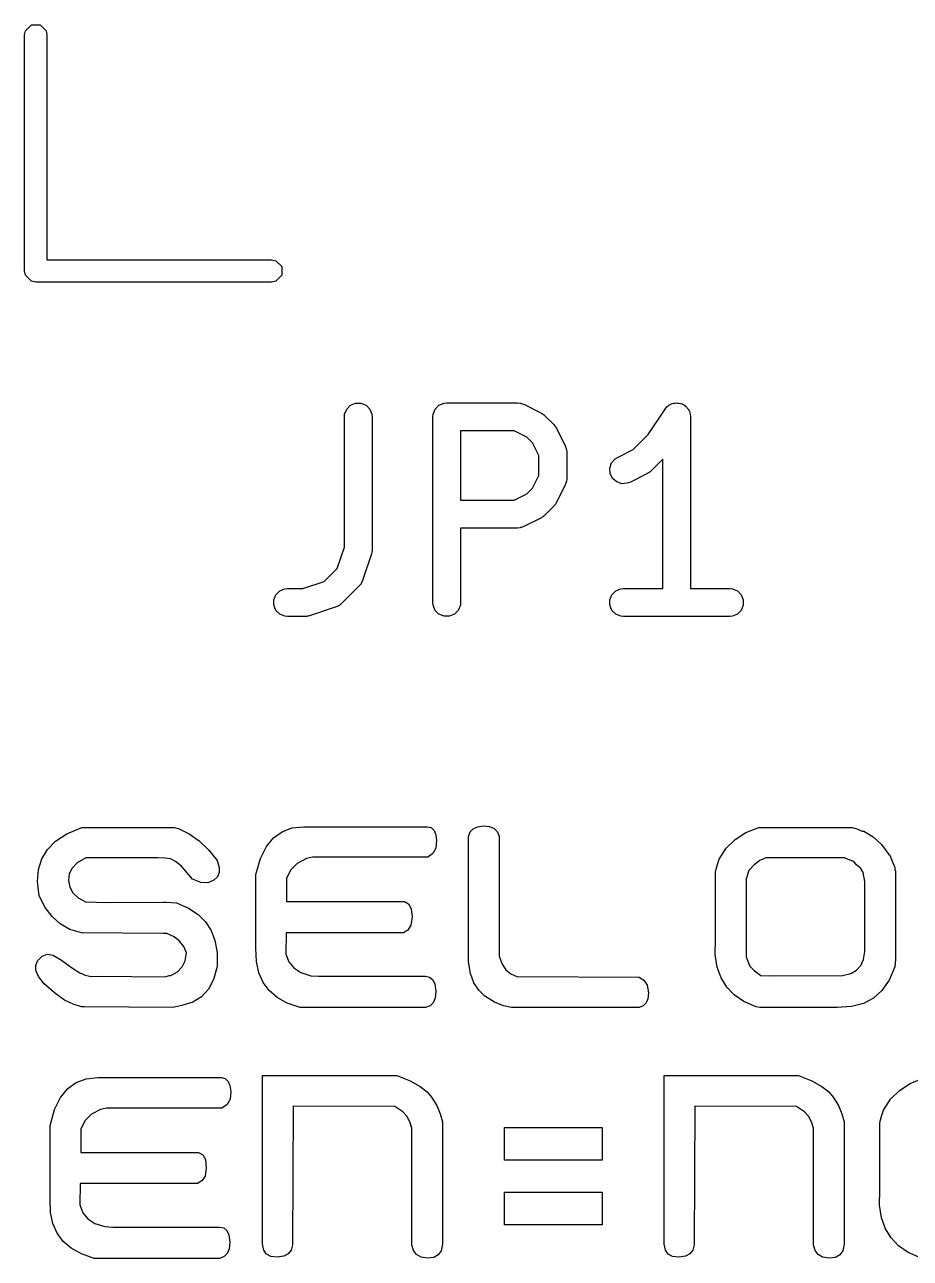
# Model space of a CAD drawing. Header units: inches. Extents: x 2.93 to 6.73, y -4.05 to -2.01.
# Drawn here: x 3.1799 to 3.3677, y -2.6687 to -2.4073 of the extents above; entities that cross this region are included whole.
import ezdxf

# ---------------------------------------------------------------- set-up
doc = ezdxf.new("R2010")
doc.units = ezdxf.units.IN
doc.header["$MEASUREMENT"] = 0
doc.layers.add('BLACK', color=7, linetype='CONTINUOUS')

msp = doc.modelspace()

# ---------------------------------------------------------------- linework, layer by layer
at = {"layer": 'BLACK', "linetype": 'CONTINUOUS'}
for p, q in [((3.1801, -2.40854), (3.18138, -2.40727)), ((3.18138, -2.40727), (3.18319, -2.40727)), ((3.18319, -2.40727), (3.18447, -2.40854)), ((3.17992, -2.40945), (3.1801, -2.40854)), ((3.17992, -2.45945), (3.17992, -2.40945)), ((3.18447, -2.40854), (3.18465, -2.40945)), ((3.18465, -2.40945), (3.18465, -2.45709)), ((3.1801, -2.46035), (3.17992, -2.45945)), ((3.18465, -2.45709), (3.23228, -2.45709)), ((3.23228, -2.45709), (3.23319, -2.45727)), ((3.23319, -2.45727), (3.23447, -2.45854)), ((3.23447, -2.45854), (3.23447, -2.46035)), ((3.18138, -2.46163), (3.1801, -2.46035)), ((3.18228, -2.46181), (3.18138, -2.46163)), ((3.23228, -2.46181), (3.18228, -2.46181)), ((3.23319, -2.46163), (3.23228, -2.46181)), ((3.23447, -2.46035), (3.23319, -2.46163)), ((3.2482, -2.48871), (3.24902, -2.48789)), ((3.24902, -2.48789), (3.25008, -2.48745)), ((3.25008, -2.48745), (3.25123, -2.48745)), ((3.25123, -2.48745), (3.2523, -2.48789)), ((3.2523, -2.48789), (3.25311, -2.48871)), ((3.26695, -2.48871), (3.26776, -2.48789)), ((3.26776, -2.48789), (3.26883, -2.48745)), ((3.26883, -2.48745), (3.2694, -2.48739)), ((3.2694, -2.48739), (3.2844, -2.48739)), ((3.2844, -2.48739), (3.28498, -2.48745)), ((3.28498, -2.48745), (3.28508, -2.48749)), ((3.28508, -2.48749), (3.28518, -2.4875)), ((3.28518, -2.4875), (3.28572, -2.48771)), ((3.28572, -2.48771), (3.28947, -2.48958)), ((3.31569, -2.4887), (3.31606, -2.48826)), ((3.31606, -2.48826), (3.3163, -2.4881)), ((3.3163, -2.4881), (3.31651, -2.48789)), ((3.31651, -2.48789), (3.31677, -2.48778)), ((3.31677, -2.48778), (3.31701, -2.48762)), ((3.31701, -2.48762), (3.3173, -2.48756)), ((3.3173, -2.48756), (3.31757, -2.48745)), ((3.31757, -2.48745), (3.31786, -2.48745)), ((3.31786, -2.48745), (3.31814, -2.48739)), ((3.31814, -2.48739), (3.31843, -2.48745)), ((3.31843, -2.48745), (3.31872, -2.48745)), ((3.31872, -2.48745), (3.31899, -2.48756)), ((3.31899, -2.48756), (3.31927, -2.48762)), ((3.31927, -2.48762), (3.31952, -2.48778)), ((3.31952, -2.48778), (3.31979, -2.48789)), ((3.31979, -2.48789), (3.31999, -2.4881)), ((3.31999, -2.4881), (3.32023, -2.48826)), ((3.32023, -2.48826), (3.3204, -2.4885)), ((3.2477, -2.49035), (3.24776, -2.48977)), ((3.2477, -2.51799), (3.2477, -2.49035)), ((3.24776, -2.48977), (3.2482, -2.48871)), ((3.25311, -2.48871), (3.25355, -2.48977)), ((3.25355, -2.48977), (3.25361, -2.49035)), ((3.25361, -2.49035), (3.25361, -2.51847)), ((3.26645, -2.49035), (3.26651, -2.48977)), ((3.26645, -2.52972), (3.26645, -2.49035)), ((3.26651, -2.48977), (3.26695, -2.48871)), ((3.28947, -2.48958), (3.28972, -2.48974)), ((3.28972, -2.48974), (3.28979, -2.48977)), ((3.28979, -2.48977), (3.28987, -2.48983)), ((3.28987, -2.48983), (3.28996, -2.48989)), ((3.28996, -2.48989), (3.29001, -2.48995)), ((3.29001, -2.48995), (3.29024, -2.49013)), ((3.29024, -2.49013), (3.29211, -2.49201)), ((3.3121, -2.49409), (3.31569, -2.48871)), ((3.31569, -2.48871), (3.31569, -2.4887)), ((3.31569, -2.48871), (3.31569, -2.48871)), ((3.31569, -2.48871), (3.31569, -2.48871)), ((3.3204, -2.4885), (3.3206, -2.48871)), ((3.3206, -2.48871), (3.32071, -2.48897)), ((3.32071, -2.48897), (3.32087, -2.48921)), ((3.32087, -2.48921), (3.32093, -2.4895)), ((3.32093, -2.4895), (3.32104, -2.48977)), ((3.32104, -2.48977), (3.3211, -2.49034)), ((3.3211, -2.49034), (3.3211, -2.49034)), ((3.3211, -2.49034), (3.3211, -2.49035)), ((3.3211, -2.49035), (3.3211, -2.49035)), ((3.3211, -2.49035), (3.3211, -2.52676)), ((3.2837, -2.4933), (3.27236, -2.4933)), ((3.27236, -2.4933), (3.27236, -2.50802)), ((3.2864, -2.49465), (3.2837, -2.4933)), ((3.29211, -2.49201), (3.2923, -2.49224)), ((3.2923, -2.49224), (3.29236, -2.49229)), ((3.29236, -2.49229), (3.29241, -2.49238)), ((3.29241, -2.49238), (3.29248, -2.49246)), ((3.29248, -2.49246), (3.29251, -2.49253)), ((3.29251, -2.49253), (3.29267, -2.49278)), ((3.29267, -2.49278), (3.29454, -2.49653)), ((3.2876, -2.49585), (3.2864, -2.49465)), ((3.28895, -2.49854), (3.2876, -2.49585)), ((3.3089, -2.49729), (3.3121, -2.49409)), ((3.28895, -2.50277), (3.28895, -2.49854)), ((3.29454, -2.49653), (3.29475, -2.49707)), ((3.29475, -2.49707), (3.29476, -2.49717)), ((3.29476, -2.49717), (3.2948, -2.49727)), ((3.2948, -2.49727), (3.29485, -2.49785)), ((3.29485, -2.49785), (3.29485, -2.50347)), ((3.30558, -2.49895), (3.3089, -2.49729)), ((3.30397, -2.50123), (3.30433, -2.50013)), ((3.30405, -2.50238), (3.30397, -2.50123)), ((3.30433, -2.50013), (3.30509, -2.49926)), ((3.30509, -2.49926), (3.30558, -2.49895)), ((3.31519, -2.49935), (3.31274, -2.50181)), ((3.31519, -2.52676), (3.31519, -2.49935)), ((3.2876, -2.50547), (3.28895, -2.50277)), ((3.2948, -2.50405), (3.29476, -2.50414)), ((3.29485, -2.50347), (3.2948, -2.50405)), ((3.30457, -2.50341), (3.30405, -2.50238)), ((3.30544, -2.50416), (3.30457, -2.50341)), ((3.31197, -2.50236), (3.30822, -2.50424)), ((3.31222, -2.50221), (3.31197, -2.50236)), ((3.31229, -2.50218), (3.31222, -2.50221)), ((3.31237, -2.50211), (3.31229, -2.50218)), ((3.31246, -2.50205), (3.31237, -2.50211)), ((3.31251, -2.50199), (3.31246, -2.50205)), ((3.31274, -2.50181), (3.31251, -2.50199)), ((3.2837, -2.50802), (3.2864, -2.50667)), ((3.2864, -2.50667), (3.2876, -2.50547)), ((3.29454, -2.50479), (3.29267, -2.50854)), ((3.29475, -2.50425), (3.29454, -2.50479)), ((3.29476, -2.50414), (3.29475, -2.50425)), ((3.30653, -2.50453), (3.30544, -2.50416)), ((3.30768, -2.50444), (3.30653, -2.50453)), ((3.30822, -2.50424), (3.30768, -2.50444)), ((3.27236, -2.50802), (3.2837, -2.50802)), ((3.29211, -2.50931), (3.29024, -2.51118)), ((3.2923, -2.50908), (3.29211, -2.50931)), ((3.29236, -2.50903), (3.2923, -2.50908)), ((3.29241, -2.50894), (3.29236, -2.50903)), ((3.29248, -2.50886), (3.29241, -2.50894)), ((3.29251, -2.50879), (3.29248, -2.50886)), ((3.29267, -2.50854), (3.29251, -2.50879)), ((3.28947, -2.51174), (3.28572, -2.51361)), ((3.28972, -2.51158), (3.28947, -2.51174)), ((3.28979, -2.51155), (3.28972, -2.51158)), ((3.28987, -2.51148), (3.28979, -2.51155)), ((3.28996, -2.51143), (3.28987, -2.51148)), ((3.29001, -2.51137), (3.28996, -2.51143)), ((3.29024, -2.51118), (3.29001, -2.51137)), ((3.2844, -2.51392), (3.27236, -2.51392)), ((3.27236, -2.51392), (3.27236, -2.52972)), ((3.28498, -2.51387), (3.2844, -2.51392)), ((3.28508, -2.51382), (3.28498, -2.51387)), ((3.28518, -2.51382), (3.28508, -2.51382)), ((3.28572, -2.51361), (3.28518, -2.51382)), ((3.2462, -2.5225), (3.2477, -2.51799)), ((3.25346, -2.5194), (3.25158, -2.52503)), ((3.25352, -2.51912), (3.25346, -2.5194)), ((3.25355, -2.51904), (3.25352, -2.51912)), ((3.25356, -2.51894), (3.25355, -2.51904)), ((3.25359, -2.51884), (3.25356, -2.51894)), ((3.25361, -2.51847), (3.25358, -2.51876)), ((3.25358, -2.51876), (3.25359, -2.51884)), ((3.24344, -2.52526), (3.2462, -2.5225)), ((3.25158, -2.52503), (3.25135, -2.52556)), ((3.2332, -2.52808), (3.23402, -2.52726)), ((3.23402, -2.52726), (3.23508, -2.52682)), ((3.23508, -2.52682), (3.23566, -2.52676)), ((3.23566, -2.52676), (3.23893, -2.52676)), ((3.23893, -2.52676), (3.24344, -2.52526)), ((3.25087, -2.52618), (3.24712, -2.52993)), ((3.25124, -2.52573), (3.25087, -2.52618)), ((3.25128, -2.52564), (3.25124, -2.52573)), ((3.25135, -2.52556), (3.25128, -2.52564)), ((3.30444, -2.52808), (3.30526, -2.52726)), ((3.30526, -2.52726), (3.30632, -2.52682)), ((3.30632, -2.52682), (3.3069, -2.52676)), ((3.3069, -2.52676), (3.31519, -2.52676)), ((3.3211, -2.52676), (3.3294, -2.52676)), ((3.3294, -2.52676), (3.32997, -2.52682)), ((3.32997, -2.52682), (3.33104, -2.52726)), ((3.33104, -2.52726), (3.33185, -2.52808)), ((3.23276, -2.52914), (3.2332, -2.52808)), ((3.23276, -2.53029), (3.23276, -2.52914)), ((3.24712, -2.52993), (3.24667, -2.5303)), ((3.26651, -2.53029), (3.26645, -2.52972)), ((3.27236, -2.52972), (3.2723, -2.53029)), ((3.304, -2.52914), (3.30444, -2.52808)), ((3.304, -2.53029), (3.304, -2.52914)), ((3.33185, -2.52808), (3.33229, -2.52914)), ((3.33229, -2.52914), (3.33229, -2.53029)), ((3.2332, -2.53136), (3.23276, -2.53029)), ((3.23402, -2.53217), (3.2332, -2.53136)), ((3.23508, -2.53261), (3.23402, -2.53217)), ((3.23566, -2.53267), (3.23508, -2.53261)), ((3.23941, -2.53267), (3.23566, -2.53267)), ((3.2397, -2.53264), (3.23941, -2.53267)), ((3.23978, -2.53265), (3.2397, -2.53264)), ((3.23988, -2.53262), (3.23978, -2.53265)), ((3.23998, -2.53261), (3.23988, -2.53262)), ((3.24006, -2.53258), (3.23998, -2.53261)), ((3.24034, -2.53252), (3.24006, -2.53258)), ((3.24597, -2.53064), (3.24034, -2.53252)), ((3.24649, -2.53041), (3.24597, -2.53064)), ((3.24657, -2.53034), (3.24649, -2.53041)), ((3.24667, -2.5303), (3.24657, -2.53034)), ((3.26695, -2.53136), (3.26651, -2.53029)), ((3.26776, -2.53217), (3.26695, -2.53136)), ((3.26883, -2.53261), (3.26776, -2.53217)), ((3.26998, -2.53261), (3.26883, -2.53261)), ((3.27104, -2.53217), (3.26998, -2.53261)), ((3.27186, -2.53136), (3.27104, -2.53217)), ((3.2723, -2.53029), (3.27186, -2.53136)), ((3.30444, -2.53136), (3.304, -2.53029)), ((3.30526, -2.53217), (3.30444, -2.53136)), ((3.30632, -2.53261), (3.30526, -2.53217)), ((3.3069, -2.53267), (3.30632, -2.53261)), ((3.3294, -2.53267), (3.3069, -2.53267)), ((3.32997, -2.53261), (3.3294, -2.53267)), ((3.33104, -2.53217), (3.32997, -2.53261)), ((3.33185, -2.53136), (3.33104, -2.53217)), ((3.33229, -2.53029), (3.33185, -2.53136)), ((3.2366, -2.57747), (3.2391, -2.5772)), ((3.2391, -2.5772), (3.26529, -2.5772)), ((3.26529, -2.5772), (3.26611, -2.5774)), ((3.27503, -2.57763), (3.27593, -2.5772)), ((3.27593, -2.5772), (3.27722, -2.57704)), ((3.27722, -2.57704), (3.27851, -2.57718)), ((3.27851, -2.57718), (3.27944, -2.57758)), ((3.18648, -2.58025), (3.18887, -2.57869)), ((3.18887, -2.57869), (3.19206, -2.57735)), ((3.19206, -2.57735), (3.19339, -2.57735)), ((3.19339, -2.57735), (3.19372, -2.57735)), ((3.19372, -2.57735), (3.21014, -2.57735)), ((3.21014, -2.57735), (3.21047, -2.57735)), ((3.21047, -2.57735), (3.2108, -2.57735)), ((3.2108, -2.57735), (3.21169, -2.57735)), ((3.21169, -2.57735), (3.21257, -2.57757)), ((3.21257, -2.57757), (3.21483, -2.57871)), ((3.21483, -2.57871), (3.21694, -2.5802)), ((3.23118, -2.58141), (3.23271, -2.57955)), ((3.23271, -2.57955), (3.2345, -2.57826)), ((3.2345, -2.57826), (3.2366, -2.57747)), ((3.26611, -2.5774), (3.26672, -2.57802)), ((3.26672, -2.57802), (3.26709, -2.57892)), ((3.26709, -2.57892), (3.26727, -2.58016)), ((3.27402, -2.57925), (3.2744, -2.57829)), ((3.27402, -2.60581), (3.27402, -2.57925)), ((3.2744, -2.57829), (3.27503, -2.57763)), ((3.27944, -2.57758), (3.2801, -2.57824)), ((3.2801, -2.57824), (3.28053, -2.5792)), ((3.28053, -2.5792), (3.28053, -2.60463)), ((3.32866, -2.58178), (3.33053, -2.57992)), ((3.33053, -2.57992), (3.3328, -2.57844)), ((3.3328, -2.57844), (3.33555, -2.57735)), ((3.33555, -2.57735), (3.33687, -2.57735)), ((3.33687, -2.57735), (3.3372, -2.57735)), ((3.3372, -2.57735), (3.35165, -2.57735)), ((3.35165, -2.57735), (3.35231, -2.57735)), ((3.35231, -2.57735), (3.35451, -2.57735)), ((3.35451, -2.57735), (3.35539, -2.57735)), ((3.35539, -2.57735), (3.35636, -2.57766)), ((3.35636, -2.57766), (3.35749, -2.57812)), ((3.35749, -2.57812), (3.35782, -2.57812)), ((3.35782, -2.57812), (3.3598, -2.57937)), ((3.3598, -2.57937), (3.36156, -2.581)), ((3.18353, -2.58399), (3.18473, -2.58202)), ((3.18473, -2.58202), (3.18648, -2.58025)), ((3.21694, -2.5802), (3.2189, -2.58207)), ((3.2189, -2.58207), (3.22073, -2.58437)), ((3.22992, -2.58395), (3.23118, -2.58141)), ((3.26711, -2.58178), (3.26649, -2.5829)), ((3.26727, -2.58016), (3.26711, -2.58178)), ((3.32717, -2.58408), (3.32866, -2.58178)), ((3.36156, -2.581), (3.36311, -2.58309)), ((3.18283, -2.58624), (3.18353, -2.58399)), ((3.19108, -2.58485), (3.18996, -2.58598)), ((3.19289, -2.58381), (3.19108, -2.58485)), ((3.20816, -2.58381), (3.19289, -2.58381)), ((3.20967, -2.58384), (3.20816, -2.58381)), ((3.21091, -2.58404), (3.20967, -2.58384)), ((3.21191, -2.58459), (3.21091, -2.58404)), ((3.21317, -2.58558), (3.21191, -2.58459)), ((3.22073, -2.58437), (3.22116, -2.58583)), ((3.22896, -2.58736), (3.22992, -2.58395)), ((3.23773, -2.58497), (3.23636, -2.58635)), ((3.23965, -2.58394), (3.23773, -2.58497)), ((3.24092, -2.58366), (3.23965, -2.58394)), ((3.26539, -2.58366), (3.24092, -2.58366)), ((3.26649, -2.5829), (3.26539, -2.58366)), ((3.32684, -2.58518), (3.32717, -2.58408)), ((3.33578, -2.58439), (3.33458, -2.58526)), ((3.33709, -2.58381), (3.33578, -2.58439)), ((3.35209, -2.58381), (3.33709, -2.58381)), ((3.35297, -2.58381), (3.35209, -2.58381)), ((3.35374, -2.58381), (3.35297, -2.58381)), ((3.35396, -2.58392), (3.35374, -2.58381)), ((3.35572, -2.58459), (3.35396, -2.58392)), ((3.35628, -2.58525), (3.35572, -2.58459)), ((3.36311, -2.58309), (3.36333, -2.5832)), ((3.36333, -2.5832), (3.36388, -2.58452)), ((3.36388, -2.58452), (3.36399, -2.58485)), ((3.36399, -2.58485), (3.36432, -2.58562)), ((3.18264, -2.58883), (3.18283, -2.58624)), ((3.18935, -2.58722), (3.1892, -2.58862)), ((3.18996, -2.58598), (3.18935, -2.58722)), ((3.21554, -2.58833), (3.21317, -2.58558)), ((3.22115, -2.58694), (3.22079, -2.58783)), ((3.22116, -2.58583), (3.22115, -2.58694)), ((3.22896, -2.60292), (3.22896, -2.58736)), ((3.23636, -2.58635), (3.23547, -2.58813)), ((3.3264, -2.58684), (3.32651, -2.58617)), ((3.3264, -2.58824), (3.3264, -2.58684)), ((3.32651, -2.58617), (3.32684, -2.58518)), ((3.33345, -2.58647), (3.3329, -2.58824)), ((3.33458, -2.58526), (3.33345, -2.58647)), ((3.35719, -2.58609), (3.35628, -2.58525)), ((3.35771, -2.58692), (3.35719, -2.58609)), ((3.35804, -2.5888), (3.35771, -2.58692)), ((3.36432, -2.58562), (3.36443, -2.58595)), ((3.36443, -2.58595), (3.36443, -2.58629)), ((3.36443, -2.58629), (3.36454, -2.58661)), ((3.36454, -2.58661), (3.36454, -2.60536)), ((3.18302, -2.59186), (3.18264, -2.58883)), ((3.1892, -2.58862), (3.1895, -2.59004)), ((3.1895, -2.59004), (3.19017, -2.59123)), ((3.21729, -2.58904), (3.21554, -2.58833)), ((3.21876, -2.58908), (3.21729, -2.58904)), ((3.22006, -2.58855), (3.21876, -2.58908)), ((3.22079, -2.58783), (3.22006, -2.58855)), ((3.23547, -2.58813), (3.23547, -2.59305)), ((3.3264, -2.60106), (3.3264, -2.58824)), ((3.3329, -2.58824), (3.3329, -2.58957)), ((3.3329, -2.58957), (3.3329, -2.60475)), ((3.35804, -2.60364), (3.35804, -2.5888)), ((3.18424, -2.59429), (3.18302, -2.59186)), ((3.19017, -2.59123), (3.19125, -2.59224)), ((3.19125, -2.59224), (3.19283, -2.59309)), ((3.18572, -2.59625), (3.18424, -2.59429)), ((3.19283, -2.59309), (3.19746, -2.59323)), ((3.19746, -2.59323), (3.20926, -2.5932)), ((3.20926, -2.5932), (3.20959, -2.5932)), ((3.20959, -2.5932), (3.20992, -2.5932)), ((3.20992, -2.5932), (3.21213, -2.59335)), ((3.21213, -2.59335), (3.21466, -2.59444)), ((3.21466, -2.59444), (3.21668, -2.59578)), ((3.23547, -2.59305), (3.26043, -2.59305)), ((3.26043, -2.59305), (3.26132, -2.59357)), ((3.26132, -2.59357), (3.26189, -2.59459)), ((3.26189, -2.59459), (3.26209, -2.59635)), ((3.18747, -2.59781), (3.18572, -2.59625)), ((3.18953, -2.599), (3.18747, -2.59781)), ((3.21668, -2.59578), (3.21826, -2.59735)), ((3.21826, -2.59735), (3.21945, -2.59919)), ((3.26181, -2.5981), (3.26118, -2.59912)), ((3.26209, -2.59635), (3.26181, -2.5981)), ((3.18997, -2.59911), (3.18953, -2.599)), ((3.19195, -2.59966), (3.18997, -2.59911)), ((3.20926, -2.59982), (3.19195, -2.59966)), ((3.21003, -2.59982), (3.20926, -2.59982)), ((3.21159, -2.60056), (3.21003, -2.59982)), ((3.21277, -2.60149), (3.21159, -2.60056)), ((3.21945, -2.59919), (3.22027, -2.60133)), ((3.23536, -2.59966), (3.2353, -2.6042)), ((3.26021, -2.59966), (3.23536, -2.59966)), ((3.26118, -2.59912), (3.26021, -2.59966)), ((3.21364, -2.60261), (3.21277, -2.60149)), ((3.21422, -2.60395), (3.21364, -2.60261)), ((3.22027, -2.60133), (3.22071, -2.60384)), ((3.22906, -2.60577), (3.22896, -2.60292)), ((3.32635, -2.60426), (3.3264, -2.60106)), ((3.18226, -2.60662), (3.18264, -2.60564)), ((3.18264, -2.60564), (3.18361, -2.6046)), ((3.18361, -2.6046), (3.18468, -2.60423)), ((3.18468, -2.60423), (3.18599, -2.60445)), ((3.18599, -2.60445), (3.18771, -2.60548)), ((3.18771, -2.60548), (3.18987, -2.60707)), ((3.2133, -2.60693), (3.21394, -2.60562)), ((3.21394, -2.60562), (3.21422, -2.60395)), ((3.22071, -2.60384), (3.22073, -2.6068)), ((3.22958, -2.60816), (3.22906, -2.60577)), ((3.2353, -2.6042), (3.23593, -2.60585)), ((3.23593, -2.60585), (3.23697, -2.60713)), ((3.27442, -2.60832), (3.27402, -2.60581)), ((3.28053, -2.60463), (3.28113, -2.60631)), ((3.32675, -2.60695), (3.32635, -2.60426)), ((3.3329, -2.60475), (3.33321, -2.60569)), ((3.33321, -2.60569), (3.33368, -2.60675)), ((3.3572, -2.6066), (3.35778, -2.60532)), ((3.35778, -2.60532), (3.35804, -2.60364)), ((3.36454, -2.60536), (3.36443, -2.60691)), ((3.1823, -2.6077), (3.18226, -2.60662)), ((3.18283, -2.60895), (3.1823, -2.6077)), ((3.18987, -2.60707), (3.19159, -2.60818)), ((3.19159, -2.60818), (3.19275, -2.60869)), ((3.21091, -2.60874), (3.21231, -2.60796)), ((3.21231, -2.60796), (3.2133, -2.60693)), ((3.22073, -2.6068), (3.21998, -2.60955)), ((3.23049, -2.61019), (3.22958, -2.60816)), ((3.23697, -2.60713), (3.23848, -2.60811)), ((3.23848, -2.60811), (3.24059, -2.60878)), ((3.27515, -2.6103), (3.27442, -2.60832)), ((3.28113, -2.60631), (3.28196, -2.60753)), ((3.28196, -2.60753), (3.28299, -2.60839)), ((3.28299, -2.60839), (3.28427, -2.60894)), ((3.32756, -2.60924), (3.32675, -2.60695)), ((3.33368, -2.60675), (3.33461, -2.60766)), ((3.33461, -2.60766), (3.33599, -2.60874)), ((3.35335, -2.60874), (3.35506, -2.60829)), ((3.35506, -2.60829), (3.35631, -2.60758)), ((3.35631, -2.60758), (3.3572, -2.6066)), ((3.36443, -2.60691), (3.36321, -2.60972)), ((3.18405, -2.61049), (3.18283, -2.60895)), ((3.18622, -2.6124), (3.18405, -2.61049)), ((3.19275, -2.60869), (3.19403, -2.60893)), ((3.19403, -2.60893), (3.19548, -2.60889)), ((3.19548, -2.60889), (3.2097, -2.609)), ((3.2097, -2.609), (3.21058, -2.60874)), ((3.21058, -2.60874), (3.21091, -2.60874)), ((3.21998, -2.60955), (3.21887, -2.61165)), ((3.23177, -2.61191), (3.23049, -2.61019)), ((3.24059, -2.60878), (3.24225, -2.60889)), ((3.24225, -2.60889), (3.2649, -2.60889)), ((3.2649, -2.60889), (3.26578, -2.60907)), ((3.26578, -2.60907), (3.26642, -2.60958)), ((3.26642, -2.60958), (3.26688, -2.61051)), ((3.26688, -2.61051), (3.2671, -2.61206)), ((3.27618, -2.61187), (3.27515, -2.6103)), ((3.28427, -2.60894), (3.31018, -2.60905)), ((3.31018, -2.60905), (3.31123, -2.60973)), ((3.31123, -2.60973), (3.31189, -2.6108)), ((3.31189, -2.6108), (3.31216, -2.61239)), ((3.32876, -2.61119), (3.32756, -2.60924)), ((3.33036, -2.61286), (3.32876, -2.61119)), ((3.33599, -2.60874), (3.33804, -2.60879)), ((3.33804, -2.60879), (3.35335, -2.60874)), ((3.36321, -2.60972), (3.36169, -2.61188)), ((3.18655, -2.61262), (3.18622, -2.6124)), ((3.18839, -2.61393), (3.18655, -2.61262)), ((3.2174, -2.61323), (3.21555, -2.61436)), ((3.21887, -2.61165), (3.2174, -2.61323)), ((3.23345, -2.61337), (3.23177, -2.61191)), ((3.23561, -2.61457), (3.23345, -2.61337)), ((3.26696, -2.61351), (3.26653, -2.61449)), ((3.2671, -2.61206), (3.26696, -2.61351)), ((3.27749, -2.61308), (3.27618, -2.61187)), ((3.27955, -2.61436), (3.27749, -2.61308)), ((3.31204, -2.61365), (3.31166, -2.61453)), ((3.31216, -2.61239), (3.31204, -2.61365)), ((3.33241, -2.61426), (3.33036, -2.61286)), ((3.35988, -2.6135), (3.35774, -2.61465)), ((3.36169, -2.61188), (3.35988, -2.6135)), ((3.19018, -2.61483), (3.18839, -2.61393)), ((3.19195, -2.61535), (3.19018, -2.61483)), ((3.19251, -2.61535), (3.19195, -2.61535)), ((3.21135, -2.61551), (3.19251, -2.61535)), ((3.21323, -2.61507), (3.21135, -2.61551)), ((3.21555, -2.61436), (3.21323, -2.61507)), ((3.23833, -2.61551), (3.23561, -2.61457)), ((3.23921, -2.61551), (3.23833, -2.61551)), ((3.23965, -2.61551), (3.23921, -2.61551)), ((3.24164, -2.61551), (3.23965, -2.61551)), ((3.2649, -2.61551), (3.24164, -2.61551)), ((3.26586, -2.61514), (3.2649, -2.61551)), ((3.26653, -2.61449), (3.26586, -2.61514)), ((3.28143, -2.61514), (3.27955, -2.61436)), ((3.28317, -2.61551), (3.28143, -2.61514)), ((3.31018, -2.61551), (3.28317, -2.61551)), ((3.31105, -2.61514), (3.31018, -2.61551)), ((3.31166, -2.61453), (3.31105, -2.61514)), ((3.335, -2.6154), (3.33241, -2.61426)), ((3.33577, -2.61551), (3.335, -2.6154)), ((3.3522, -2.61551), (3.33577, -2.61551)), ((3.35521, -2.61533), (3.3522, -2.61551)), ((3.35774, -2.61465), (3.35521, -2.61533)), ((3.18905, -2.6327), (3.19084, -2.63141)), ((3.19084, -2.63141), (3.19294, -2.63062)), ((3.19294, -2.63062), (3.19545, -2.63035)), ((3.19545, -2.63035), (3.22163, -2.63035)), ((3.22163, -2.63035), (3.22245, -2.63055)), ((3.22245, -2.63055), (3.22306, -2.63117)), ((3.22306, -2.63117), (3.22343, -2.63207)), ((3.22343, -2.63207), (3.22361, -2.63331)), ((3.23037, -2.66566), (3.23037, -2.62989)), ((3.23037, -2.62989), (3.25881, -2.62989)), ((3.25881, -2.62989), (3.26168, -2.63107)), ((3.26168, -2.63107), (3.26377, -2.63224)), ((3.31552, -2.66566), (3.31552, -2.62989)), ((3.31552, -2.62989), (3.34396, -2.62989)), ((3.34396, -2.62989), (3.34684, -2.63107)), ((3.34684, -2.63107), (3.34893, -2.63224)), ((3.36537, -2.63307), (3.36765, -2.63159)), ((3.36765, -2.63159), (3.3704, -2.6305)), ((3.18627, -2.6371), (3.18753, -2.63456)), ((3.18753, -2.63456), (3.18905, -2.6327)), ((3.22361, -2.63331), (3.22346, -2.63493)), ((3.26377, -2.63224), (3.26523, -2.63338)), ((3.26523, -2.63338), (3.26619, -2.6345)), ((3.26619, -2.6345), (3.26728, -2.63626)), ((3.34893, -2.63224), (3.35039, -2.63338)), ((3.35039, -2.63338), (3.35135, -2.6345)), ((3.35135, -2.6345), (3.35244, -2.63626)), ((3.36351, -2.63493), (3.36537, -2.63307)), ((3.18531, -2.6405), (3.18627, -2.6371)), ((3.196, -2.63709), (3.19408, -2.63812)), ((3.19726, -2.63681), (3.196, -2.63709)), ((3.22174, -2.63681), (3.19726, -2.63681)), ((3.22284, -2.63605), (3.22174, -2.63681)), ((3.22346, -2.63493), (3.22284, -2.63605)), ((3.23687, -2.63645), (3.2367, -2.66577)), ((3.25842, -2.6365), (3.23687, -2.63645)), ((3.26008, -2.63759), (3.25842, -2.6365)), ((3.26728, -2.63626), (3.26804, -2.63801)), ((3.32203, -2.63645), (3.32186, -2.66577)), ((3.34358, -2.6365), (3.32203, -2.63645)), ((3.34524, -2.63759), (3.34358, -2.6365)), ((3.35244, -2.63626), (3.3532, -2.63801)), ((3.36169, -2.63833), (3.36202, -2.63723)), ((3.36202, -2.63723), (3.36351, -2.63493)), ((3.19271, -2.6395), (3.19181, -2.64128)), ((3.19408, -2.63812), (3.19271, -2.6395)), ((3.26098, -2.63857), (3.26008, -2.63759)), ((3.26157, -2.63971), (3.26098, -2.63857)), ((3.262, -2.64108), (3.26157, -2.63971)), ((3.26804, -2.63801), (3.26851, -2.63975)), ((3.26851, -2.63975), (3.26851, -2.66566)), ((3.34614, -2.63857), (3.34524, -2.63759)), ((3.34673, -2.63971), (3.34614, -2.63857)), ((3.34716, -2.64108), (3.34673, -2.63971)), ((3.3532, -2.63801), (3.35366, -2.63975)), ((3.35366, -2.63975), (3.35366, -2.66566)), ((3.36125, -2.63999), (3.36136, -2.63932)), ((3.36125, -2.64139), (3.36125, -2.63999)), ((3.36136, -2.63932), (3.36169, -2.63833)), ((3.18531, -2.65607), (3.18531, -2.6405)), ((3.19181, -2.64128), (3.19181, -2.6462)), ((3.262, -2.66577), (3.262, -2.64108)), ((3.28168, -2.64789), (3.28168, -2.64096)), ((3.28168, -2.64096), (3.30234, -2.64096)), ((3.30234, -2.64096), (3.30234, -2.64789)), ((3.34716, -2.66577), (3.34716, -2.64108)), ((3.36125, -2.65421), (3.36125, -2.64139)), ((3.19181, -2.6462), (3.21678, -2.6462)), ((3.21678, -2.6462), (3.21767, -2.64672)), ((3.21767, -2.64672), (3.21823, -2.64774)), ((3.21823, -2.64774), (3.21843, -2.6495)), ((3.30234, -2.64789), (3.28168, -2.64789)), ((3.21843, -2.6495), (3.21816, -2.65125)), ((3.1917, -2.65281), (3.19164, -2.65734)), ((3.21656, -2.65281), (3.1917, -2.65281)), ((3.21752, -2.65227), (3.21656, -2.65281)), ((3.21816, -2.65125), (3.21752, -2.65227)), ((3.28168, -2.66158), (3.28168, -2.65466)), ((3.28168, -2.65466), (3.30234, -2.65466)), ((3.30234, -2.65466), (3.30234, -2.66158)), ((3.36119, -2.65741), (3.36125, -2.65421)), ((3.1854, -2.65892), (3.18531, -2.65607)), ((3.19164, -2.65734), (3.19227, -2.659)), ((3.3616, -2.6601), (3.36119, -2.65741)), ((3.18593, -2.66131), (3.1854, -2.65892)), ((3.19227, -2.659), (3.19331, -2.66028)), ((3.19331, -2.66028), (3.19482, -2.66126)), ((3.36241, -2.66239), (3.3616, -2.6601)), ((3.18683, -2.66334), (3.18593, -2.66131)), ((3.18811, -2.66506), (3.18683, -2.66334)), ((3.19482, -2.66126), (3.19694, -2.66193)), ((3.19694, -2.66193), (3.19859, -2.66204)), ((3.19859, -2.66204), (3.22124, -2.66204)), ((3.22124, -2.66204), (3.22212, -2.66222)), ((3.22212, -2.66222), (3.22276, -2.66273)), ((3.22276, -2.66273), (3.22322, -2.66366)), ((3.30234, -2.66158), (3.28168, -2.66158)), ((3.36361, -2.66434), (3.36241, -2.66239)), ((3.1898, -2.66652), (3.18811, -2.66506)), ((3.22322, -2.66366), (3.22345, -2.66521)), ((3.22345, -2.66521), (3.2233, -2.66666)), ((3.23061, -2.66695), (3.23037, -2.66566)), ((3.2367, -2.66577), (3.23639, -2.66691)), ((3.26237, -2.66701), (3.262, -2.66577)), ((3.26851, -2.66566), (3.2682, -2.66704)), ((3.31577, -2.66695), (3.31552, -2.66566)), ((3.32186, -2.66577), (3.32155, -2.66691)), ((3.34752, -2.66701), (3.34716, -2.66577)), ((3.35366, -2.66566), (3.35336, -2.66704)), ((3.36521, -2.66601), (3.36361, -2.66434)), ((3.36726, -2.66741), (3.36521, -2.66601)), ((3.19195, -2.66772), (3.1898, -2.66652)), ((3.19468, -2.66866), (3.19195, -2.66772)), ((3.19556, -2.66866), (3.19468, -2.66866)), ((3.196, -2.66866), (3.19556, -2.66866)), ((3.19798, -2.66866), (3.196, -2.66866)), ((3.22124, -2.66866), (3.19798, -2.66866)), ((3.22221, -2.66829), (3.22124, -2.66866)), ((3.22288, -2.66764), (3.22221, -2.66829)), ((3.2233, -2.66666), (3.22288, -2.66764)), ((3.23118, -2.66777), (3.23061, -2.66695)), ((3.23208, -2.66827), (3.23118, -2.66777)), ((3.23345, -2.66841), (3.23208, -2.66827)), ((3.23485, -2.6682), (3.23345, -2.66841)), ((3.23579, -2.6677), (3.23485, -2.6682)), ((3.23639, -2.66691), (3.23579, -2.6677)), ((3.26301, -2.66785), (3.26237, -2.66701)), ((3.26396, -2.6684), (3.26301, -2.66785)), ((3.26531, -2.66864), (3.26396, -2.6684)), ((3.26667, -2.66846), (3.26531, -2.66864)), ((3.26759, -2.66792), (3.26667, -2.66846)), ((3.2682, -2.66704), (3.26759, -2.66792)), ((3.31634, -2.66777), (3.31577, -2.66695)), ((3.31724, -2.66827), (3.31634, -2.66777)), ((3.31861, -2.66841), (3.31724, -2.66827)), ((3.32001, -2.6682), (3.31861, -2.66841)), ((3.32094, -2.6677), (3.32001, -2.6682)), ((3.32155, -2.66691), (3.32094, -2.6677)), ((3.34817, -2.66785), (3.34752, -2.66701)), ((3.34911, -2.6684), (3.34817, -2.66785)), ((3.35047, -2.66864), (3.34911, -2.6684)), ((3.35183, -2.66846), (3.35047, -2.66864)), ((3.35275, -2.66792), (3.35183, -2.66846)), ((3.35336, -2.66704), (3.35275, -2.66792)), ((3.36985, -2.66855), (3.36726, -2.66741))]:
    msp.add_line(p, q, dxfattribs=at)

doc.saveas('drawing.dxf')
